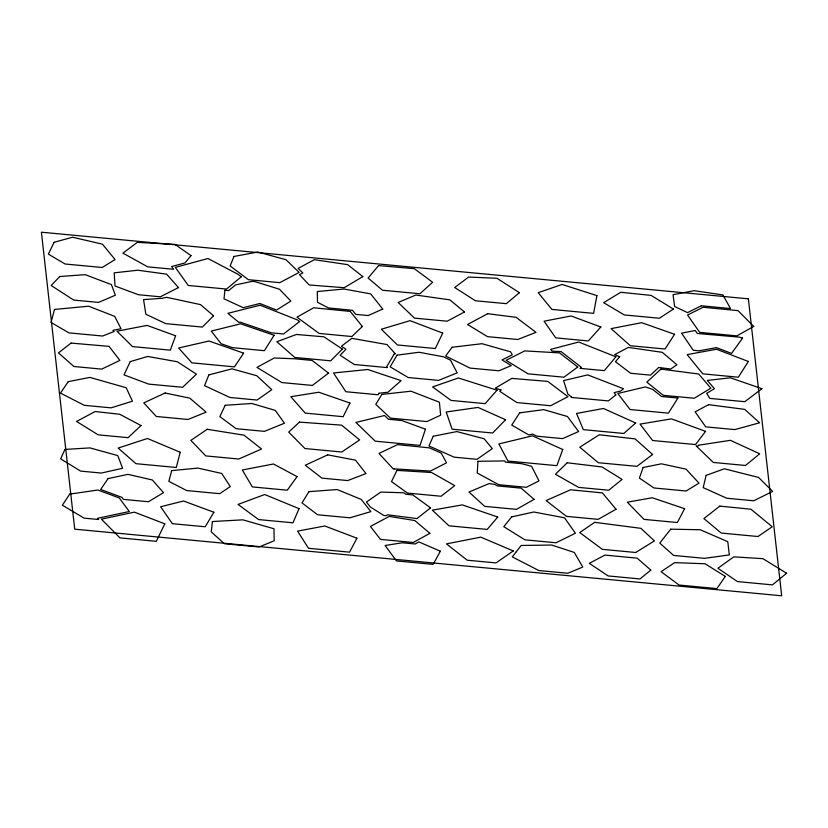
<?xml version="1.0" encoding="UTF-8"?>
<svg xmlns="http://www.w3.org/2000/svg" width="828" height="828" viewBox="0 0 828 828"><rect width="100%" height="100%" fill="white"/><g stroke="black" fill="none" stroke-linecap="round" stroke-linejoin="round"><path stroke-width="1.24" d="M477.953 461.289L477.249 473.036L498.798 484.711L526.298 487.309L538.997 480.871L531.576 466.278L521.63 463.68L505.411 462.148L504.759 460.927L477.953 461.289M224.937 290.255L224.005 298.825L243.235 307.685L259.888 303.493L276.5 310.055L290.845 301.05L279.491 289.231L255.096 281.655L252.136 281.375L235.483 284.935L228.652 290.607L224.937 290.255M212.392 521.536L211.254 531.876L224.336 543.717L259.071 546.987L274.203 540.767L273.985 528.761L242.852 519.839L212.392 521.536M596.926 295.617L593.614 313.357L551.914 309.434L538.2 292.698L562.077 284.449L596.926 295.617M706.129 475.386L703.2 487.63L726.756 498.239L753.728 500.785L772.638 491.428L758.551 477.435L724.355 468.783L706.129 475.386M180.225 452.274L176.271 467.478L135.968 463.68L118.145 448.062L147.456 438.478L180.225 452.274M54.493 309.455L51.077 322.454L68.848 332.856L102.579 336.033L114.119 331.479L112.939 330.32L121.043 328.747L114.709 316.368L88.606 306.205L54.493 309.455M171.717 470.604L168.85 481.358L186.693 490.559L219.699 493.664L230.308 486.585L221.718 473.461L197.964 468.099L171.717 470.604M425.457 429.183L420.055 445.402L375.208 441.169L355.926 422.435L384.502 415.511L388.508 419.279L401.787 420.531L425.457 429.183M643.139 467.499L639.392 478.066L653.954 487.971L686.133 491.004L698.977 483.128L686.029 469.155L661.427 463.815L643.139 467.499M562.74 449.49L556.871 465.657L507.937 461.051L498.87 443.953L532.487 435.839L562.74 449.49M175.629 335.806L170.299 350.151L132.511 346.59L116.986 331.2L147.073 325.404L175.629 335.806M233.962 256.463L230.153 265.964L248.39 279.688L279.792 282.648L299.156 272.422L285.96 259.713L257.86 252.012L233.962 256.463M208.873 374.887L204.526 385.651L229.956 397.481L257.084 400.038L271.812 389.677L256.804 375.746L231.985 368.843L208.873 374.887M299.032 508.651L292.988 522.81L258.595 519.57L238.029 504.428L264.691 494.523L299.032 508.651M433.241 436.242L428.956 445.971L454.22 457.18L476.99 459.323L492.298 448.631L484.152 438.778L456.839 431.585L433.241 436.242M64.915 449.428L60.651 458.878L80.616 471.101L101.337 473.057L122.575 468.275L117.804 455.607L89.952 447.896L64.915 449.428M130.244 361.619L124.014 374.877L148.647 384.099L182.626 387.297L196.422 374.163L177.368 361.764L147.705 356.464L130.244 361.619M225.185 405.285L219.844 416.619L236.156 428.697L264.463 431.357L284.439 423.222L275.32 410.409L251.805 403.484L225.185 405.285M442.711 333.115L435.321 348.536L397.44 344.965L381.294 329.254L410.088 320.653L442.711 333.115M54.12 242.283L48.366 254.124L65.091 263.997L102.175 267.496L115.092 259.537L102.434 244.167L72.595 237.222L54.12 242.283M164.793 523.834L156.316 541.315L119.956 537.889L101.378 519.177L134.395 512.139L164.793 523.834M394.263 468.876L393.3 468.99L378.986 453.444L397.523 444.615L429.401 447.865L441.252 453.133L446.551 462.811L430.436 471.08L394.263 468.876M396.974 470.387L391.499 481.585L407.479 493.084L441.076 496.251L454.748 485.612L431.533 472.498L396.974 470.387M349.933 403.019L343.134 416.691L305.242 413.12L290.804 396.695L318.811 392.234L349.933 403.019M684.611 508.713L677.335 522.53L644.018 519.384L627.303 502.192L652.267 497.752L684.611 508.713M356.92 538.2L349.561 552.162L308.502 548.291L297.583 531.121L324.783 525.987L356.92 538.2M440.361 551.189L433.158 564.375L396.477 560.929L385.103 545.486L402.284 542.775L415.107 543.986L418.854 541.926L440.361 551.189M394.231 353.97L386.666 366.804L387.359 367.611L354.27 364.496L340.08 355.212L345.98 349.292L341.395 346.239L351.838 338.341L386.935 344.541L395.38 353.815L394.231 353.97M397.057 355.15L390.164 366.835L408.245 377.537L438.571 380.394L457.18 372.859L450.535 360.242L443.611 356.816L419.04 352.252L397.057 355.15M213.893 512.253L205.209 526.774L172.379 523.689L160.622 506.767L183.547 501.002L213.893 512.253M379.079 393.228L378.137 394.77L345.845 391.727L333.518 372.973L367.798 369.505L401.073 380.652L388.001 392.234L379.079 393.228M381.874 394.428L375.777 404.333L390.454 418.13L426.865 421.566L440.651 415.19L439.399 402.232L410.988 391.189L381.874 394.428M308.937 491.656L302.003 502.886L317.559 514.757L349.965 517.81L370.861 511.611L361.267 499.429L337.141 489.545L308.937 491.656M677.904 398.051L668.413 413.151L630.098 409.539L617.833 393.486L645.395 386.914L652.65 389.388L661.551 396.508L677.904 398.051M274.099 335.278L264.401 350.679L232.316 347.646L221.169 343.734L211.223 331.096L240.586 323.81L274.099 335.278M748.346 361.474L738.317 377.206L702.796 373.852L687.157 354.632L716.51 349.24L748.346 361.474M674.572 334.295L665.039 349.012L630.367 345.742L611.074 328.644L641.638 322.682L674.572 334.295M519.663 412.851L511.735 425.074L528.833 434.969L532.435 434.1L537.113 436.211L562.595 438.612L578.617 431.523L567.428 416.494L543.665 409.632L519.663 412.851M69.687 494.13L62.359 505.215L84.104 518.142L98.553 519.498L97.393 518.328L129.303 511.518L119.273 497.949L97.921 490.021L69.687 494.13M243.587 353.152L234.5 366.866L191.92 362.85L178.62 348.008L209.049 341.012L243.587 353.152M68.217 381.677L60.475 393.083L84.311 405.327L111.055 407.852L132.439 401.207L126.198 387.732L89.848 377.402L68.217 381.677M108.064 478.584L100.685 489.472L121.964 497.38L123.444 499.387L148.46 501.737L163.509 492.66L152.352 479.992L127.957 474.351L108.064 478.584M725.318 576.412L716.893 588.605L679.043 585.034L661.075 571.703L674.696 562.616L705.042 563.775L725.318 576.412M297.055 476.607L287.285 490.207L252.333 486.905L242.325 469.993L273.468 463.99L297.055 476.607M742.581 338.114L731.548 353.432L716.417 347.615L698.998 350.824L693.274 350.275L681.568 333.135L695.272 330.517L697.352 333.487L739.187 337.131L742.581 338.114M452.078 347.263L445.65 356.019L470.004 368.077L498.901 370.799L511.269 365.603L502.078 359.942L512.273 354.798L510.565 351.817L482.031 343.703L452.078 347.263M705.559 431.347L695.551 444.564L652.64 440.517L640.034 424.102L671.467 418.875L705.559 431.347M698.718 445.185L698.004 446.126L696.224 445.961L713.312 462.448L745.51 465.481L759.7 453.816L730.451 440.32L698.718 445.185M516.31 551.727L512.304 556.892L538.79 570.533L567.77 573.266L582.777 567.035L574.259 552.421L551.686 545.041L521.174 545.466L516.31 551.727M670.732 529.185L659.75 543.096L673.63 555.433L704.514 558.341L729.323 554.915L727.781 541.688L700.219 529.744L670.732 529.185M511.642 516.9L503.797 526.68L524.911 539.835L556.033 542.764L575.419 533.232L564.51 517.8L533.801 511.994L511.642 516.9M191.009 255.624L184.986 262.931L171.634 266.564L173.59 269.286L147.674 266.844L122.906 253.12L137.334 242.376L175.05 244.395L191.009 255.624M615.897 356.806L604.326 370.644L580.076 368.356L581.432 367.353L561.146 351.631L552.079 351.113L550.641 349.385L578.71 342.026L615.897 356.806M619.686 356.692L615.463 361.732L630.667 373.283L650.487 375.146L658.767 367.466L670.711 369.029L676.942 364.765L662.286 352.335L628.359 347.398L614.604 354.674L619.686 356.692M378.593 265.571L368.098 278.042L382.484 290.235L419.91 293.764L432.64 282.276L414.279 268.665L378.593 265.571M497.742 517.034L487.206 529.423L448.993 525.821L432.33 510.151L462.303 504.894L497.742 517.034M497.028 390.195L485.156 403.64L451.105 400.431L432.609 386.924L458.381 377.982L497.028 390.195M500.971 389.957L499.781 391.302L516.869 402.563L550.61 405.741L567.977 396.664L547.722 381.397L511.797 378.396L495.268 388.156L500.971 389.957M600.838 327.019L588.294 340.939L555.723 337.865L544.068 321.192L571.175 315.975L600.838 327.019M59.802 276.531L51.16 285.494L73.692 300.067L98.522 302.417L115.34 295.223L111.418 284.604L85.232 274.668L59.802 276.531M505.587 419.744L492.65 433.013L452.078 429.194L446.209 411.992L478.056 407.428L505.587 419.744M213.531 315.799L202.374 327.081L165.797 323.634L145.842 314.267L143.575 299.591L162.091 298.308L166.625 297.304L200.562 304.621L213.531 315.799M342.347 349.095L330.672 360.822L294.789 357.448L276.842 341.747L296.424 334.46L323.945 336.82L342.347 349.095M567.18 462.759L555.433 474.268L578.7 487.402L608.725 490.228L622.097 479.412L602.028 466.971L567.18 462.759M362.322 326.47L351.91 336.53L319.111 333.436L296.983 317.176L313.667 307.778L350.285 311.421L362.322 326.47M141.008 425.53L128.102 437.67L98.149 434.845L76.569 421.442L95.168 411.526L119.749 414.279L141.008 425.53M299.425 422.114L288.724 432.123L304.983 448.548L341.778 452.016L359.673 439.916L341.602 425.147L299.425 422.114M660.92 369.081L646.823 382.143L663.311 395.339L694.268 398.258L710.838 388.166L698.687 374.018L660.92 369.081M635.687 422.984L623.763 433.468L583.336 429.66L576.536 413.451L603.477 408.483L635.687 422.984M519.404 292.698L506.301 303.669L475.386 300.75L454.707 287.492L468.638 277.049L496.986 278.28L519.404 292.698M241.279 276.79L226.51 289.065L188.277 285.463L175.329 267.382L207.973 258.512L237.874 274.234L241.279 276.79M786.6 573.245L772.441 584.879L737.479 581.587L717.928 568.277L733.784 556.851L762.888 558.672L786.6 573.245M650.808 570.068L640.013 578.938L608.145 575.936L589.267 563.34L604.895 555.102L637.167 558.155L650.808 570.068M615.825 394.925L608.373 400.928L571.206 397.419L571.817 397.109L567.853 394.118L563.609 380.611L587.683 374.887L623.505 388.736L620.607 391.075L614.076 392.638L615.825 394.925M430.56 507.874L416.95 518.587L387.67 514.799L386.024 515.668L383.768 515.461L370.292 506.943L366.442 502.058L380.808 492.06L403.785 492.784L405.844 494.264L412.81 494.916L430.56 507.874M719.811 506.115L703.893 518.576L721.24 533.056L757.993 536.523L772.224 526.763L750.965 509.23L719.811 506.115M71.042 343.082L58.457 352.883L73.889 366.493L101.699 369.112L119.874 360.387L109.048 346.373L71.042 343.082M299.632 321.523L283.549 333.984L271.408 332.835L240.172 322.144L238.95 322.444L227.855 313.336L260.147 305.211L297.49 319.95L299.632 321.523M328.55 373.128L312.363 385.434L281.862 382.557L256.959 367.404L274.223 357.996L294.644 358.772L312.125 360.418L328.55 373.128M761.895 388.705L744.817 401.704L709.813 398.403L706.708 393.362L714.398 388.674L707.309 380.425L730.389 377.796L761.895 388.705M652.609 454.489L636.887 466.35L598.313 462.717L579.797 447.213L599.306 434.772L635.107 438.892L652.609 454.489M577.758 367.011L563.92 377.206L528.016 373.821L506.084 360.315L524.745 350.906L559.531 352.883L577.758 367.011M513.256 550.93L496.044 562.916L467.209 560.204L446.458 543.882L480.789 537.144L513.256 550.93M594.69 522.323L579.745 532.559L602.329 549.337L635.718 552.493L654.43 540.881L640.882 528.336L594.69 522.323M207.186 429.287L190.875 440.382L205.748 455.917L238.723 459.022L261.607 449.004L244.012 435.176L207.186 429.287M673.392 309.061L659.419 318.242L624.322 314.94L603.653 302.686L620.731 292.284L651.077 295.399L673.392 309.061M362.85 276.593L344.189 287.699L309.144 284.967L299.529 274.679L302.841 272.929L298.132 268.396L314.329 259.681L347.646 264.649L362.85 276.593M534.101 499.367L516.486 509.355L484.722 506.363L468.948 492.029L488.955 483.635L494.544 484.328L497.504 485.922L521.164 488.158L534.101 499.367M616.022 509.261L598.126 519.353L566.507 516.372L546.107 500.578L570.523 489.793L602.401 492.888L616.022 509.261M753.728 326.429L736.879 335.878L699.681 332.37L687.561 315.023L703.065 307.26L738.007 310.635L753.728 326.429M429.887 533.346L413.275 542.475L380.497 539.39L370.426 526.432L389.284 516.403L414.859 520.553L429.887 533.346M487.671 313.719L467.53 324.493L487.516 336.654L517.717 339.501L536.006 332.359L516.113 317.321L487.671 313.719M708.551 404.675L695.147 411.868L705.694 426.855L734.788 429.597L759.597 422.787L744.693 409.363L708.551 404.675M464.477 311.97L447.161 321.202L414.435 318.118L398.154 302.458L415.822 295.027L449.863 299.85L464.477 311.97M178.465 287.606L160.321 296.807L138.462 294.737L115.02 286.022L114.192 272.836L137.841 270.218L166.604 274.151L178.465 287.606M701.316 305.76L687.571 312.632L674.623 306.546L673.05 294.685L694.154 290.7L722.854 294.923L730.544 308.575L701.316 305.76M165.114 393L143.782 402.894L156.326 416.484L187.987 419.465L206.141 412.158L189.819 398.175L165.114 393M327.702 454.851L305.273 465.232L321.947 478.139L347.729 480.571L366.007 473.564L355.502 460.161L327.702 454.851M382.743 309.051L368.222 315.53L355.75 314.361L352.511 310.314L328.437 307.912L317.517 302.292L317.29 291.539L344.055 289.024L370.675 293.888L382.743 309.051M748.377 298.825L41.4 232.202L74.727 529.175L781.694 595.798L748.377 298.825"/></g></svg>
